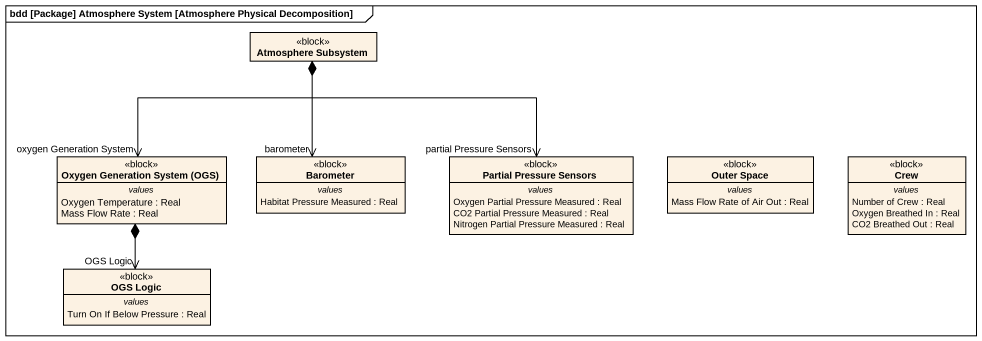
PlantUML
@startuml
mainframe bdd [Package] Atmosphere System [Atmosphere Physical Decomposition]
hide circle
hide empty members
class "Atmosphere Subsystem" as Atmosphere_Subsystem <<block>>
class "Oxygen Generation System (OGS)" as Oxygen_Generation_System_OGS <<block>> {
  -- values --
  Oxygen Temperature : Real
  Mass Flow Rate : Real
}
class Barometer <<block>> {
  -- values --
  Habitat Pressure Measured : Real
}
class "Partial Pressure Sensors" as Partial_Pressure_Sensors <<block>> {
  -- values --
  Oxygen Partial Pressure Measured : Real
  CO2 Partial Pressure Measured : Real
  Nitrogen Partial Pressure Measured : Real
}
class "Outer Space" as Outer_Space <<block>> {
  -- values --
  Mass Flow Rate of Air Out : Real
}
class Crew <<block>> {
  -- values --
  Number of Crew : Real
  Oxygen Breathed In : Real
  CO2 Breathed Out : Real
}
class "OGS Logic" as OGS_Logic <<block>> {
  -- values --
  Turn On If Below Pressure : Real
}
Atmosphere_Subsystem *--> "oxygen Generation System" Oxygen_Generation_System_OGS
Atmosphere_Subsystem *--> "barometer" Barometer
Atmosphere_Subsystem *--> "partial Pressure Sensors" Partial_Pressure_Sensors
Oxygen_Generation_System_OGS *--> "OGS Logic" OGS_Logic
@enduml
